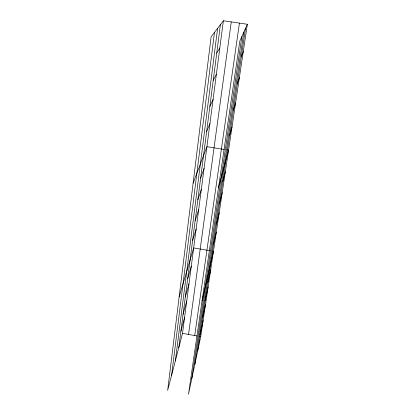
<?xml version="1.0" encoding="UTF-8"?>
<svg xmlns="http://www.w3.org/2000/svg" width="415" height="415" viewBox="0 0 415 415"><rect width="100%" height="100%" fill="white"/><g stroke="black" fill="none" stroke-linecap="round" stroke-linejoin="round"><path stroke-width="0.62" d="M171.577 375.342L214.462 32.437M175.353 360.858L217.605 28.313M178.782 347.687L220.401 24.651M223.374 20.75L211.116 36.821L167.655 390.391L182.517 333.359L223.374 20.75L247.345 24.262L200.73 336.627L188.483 394.25L239.829 41.08L247.345 24.262M188.519 334.438L231.269 21.907M194.713 335.548L239.424 23.1M191.714 379.04L241.883 36.489M194.827 364.406L243.807 32.173M197.654 351.1L245.519 28.339M200.077 334.765L203.117 320.645M202.582 317.88L205.575 304.148M205.171 300.424L208.123 287.107M207.848 282.361L210.747 269.501M202.043 300.974L213.466 251.298L212.278 251.096M213.497 244.29L216.277 232.462M216.474 224.209L219.182 212.968M219.561 203.381L222.196 192.778M222.767 181.76L225.319 171.851M180.888 331.331L184.608 317.361M218.565 187.352L228.556 150.152L227.368 149.96M183.067 314.425L186.766 300.839M185.318 296.943L188.996 283.782M229.666 135.243L232.021 126.933M187.653 278.854L191.299 266.155M179.14 296.958L193.681 247.931L209.897 250.691M233.386 110.183L235.627 102.796M192.56 240.742L196.145 229.075M195.149 220.64L198.697 209.565M237.261 84.058L239.372 77.678M197.836 199.791L201.337 189.354M200.621 178.154L204.076 168.412M241.302 56.803L243.278 51.522M193.125 183.191L206.914 146.697L224.385 149.483M206.623 131.602L209.949 123.463M209.85 106.525L213.108 99.31M213.217 80.386L216.391 74.181M216.734 53.12L219.81 48.016M182.517 333.359L197.12 335.979M199.527 336.409L200.73 336.627"/></g></svg>
